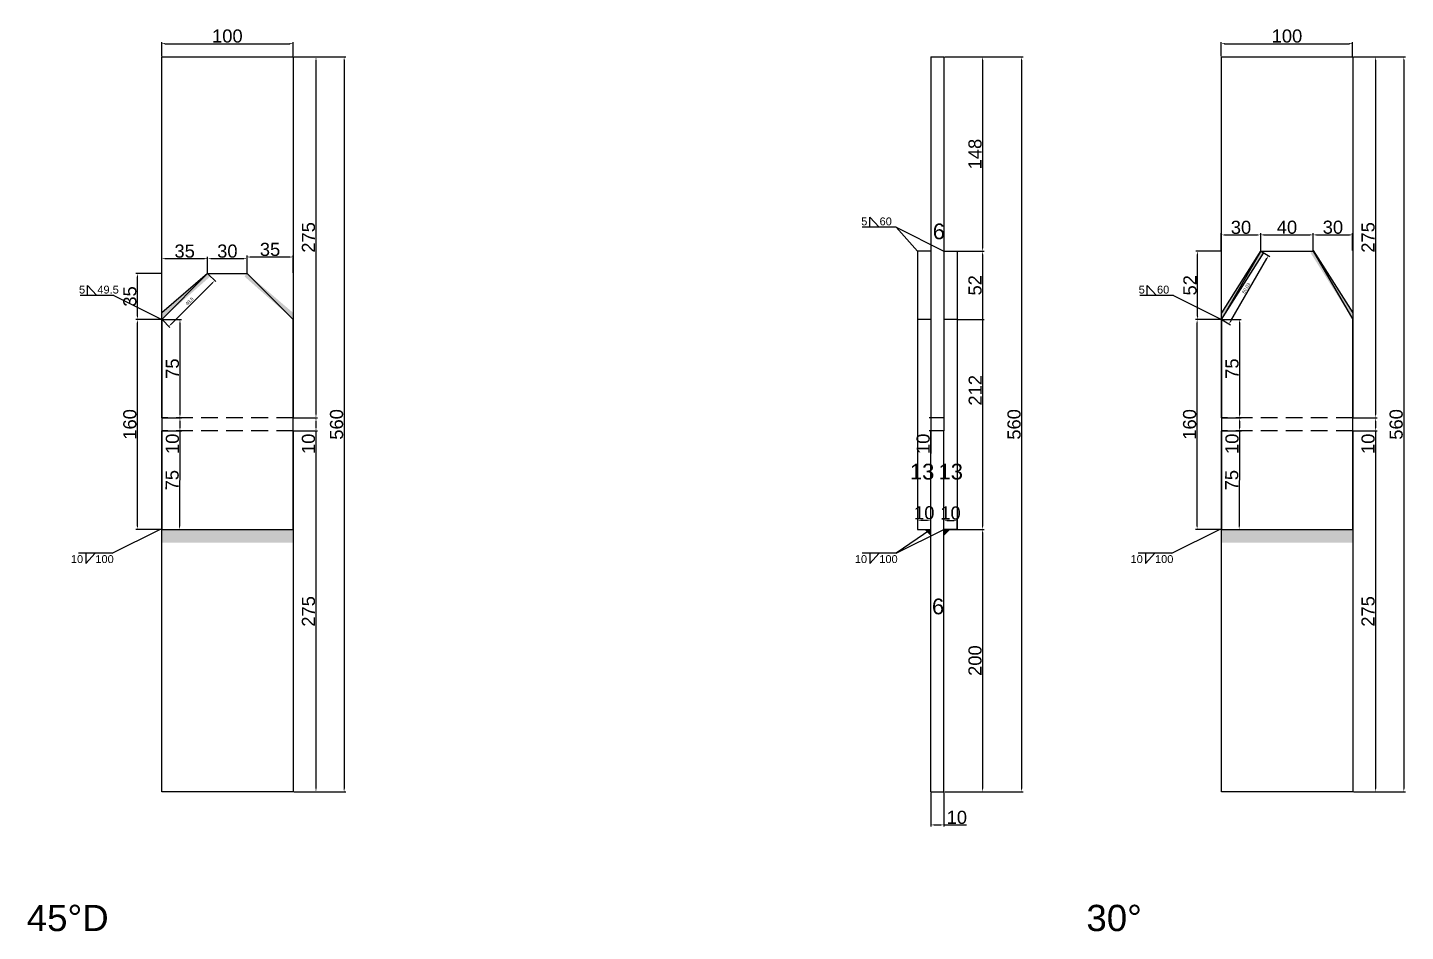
# Model space of a CAD drawing. Header units: millimetres. Extents: x 1455 to 24185, y -7041 to 4772.
# Drawn here: x 6206 to 7256, y -3104 to -2415 of the extents above; entities that cross this region are included whole.
import ezdxf

# ---------------------------------------------------------------- set-up
doc = ezdxf.new("R2010")
doc.units = ezdxf.units.MM
doc.linetypes.add('DASHED', pattern=[19.05, 12.7, -6.35])
for name, color, linetype in [('尺寸标注', 6, 'Continuous'), ('标号', 4, 'Continuous'), ('焊缝', 250, 'Continuous')]:
    doc.layers.add(name, color=color, linetype=linetype)
doc.styles.get("Standard").update_dxf_attribs({"font": 'arial.ttf'})
doc.dimstyles.new('ISO-25', dxfattribs={"dimtxt": 2.5, "dimasz": 2.5, "dimexe": 1.25, "dimexo": 0.625, "dimtad": 1, "dimtxsty": 'Standard', "dimcen": 2.5, "dimadec": 0, "dimazin": 0, "dimtfac": 1, "dimtmove": 0, "dimatfit": 3, "dimfxl": 1, "dimarcsym": 0})
doc.dimstyles.new('ISO-25-JHF', dxfattribs={"dimtxt": 10, "dimasz": 2.5, "dimexe": 1.25, "dimexo": 0.625, "dimtad": 1, "dimtxsty": 'Standard', "dimcen": 2.5, "dimadec": 0, "dimazin": 0, "dimtfac": 1, "dimtmove": 0, "dimatfit": 3, "dimfxl": 1, "dimarcsym": 0})

# ---------------------------------------------------------------- blocks, each defined once
blk = doc.blocks.new('*D384')
at = {"layer": 'Defpoints', "color": 0, "transparency": 16777216}
for p in [(6408.5, -2427.3), (6308.5, -2437.4), (6408.5, -2437.4)]:
    blk.add_point(p, dxfattribs=at)
at = {"layer": '尺寸标注', "color": 0, "lineweight": -2, "transparency": 16777216}
for p, q in [((6308.5, -2436.8), (6308.5, -2426)), ((6311, -2427.3), (6406, -2427.3)), ((6408.5, -2436.8), (6408.5, -2426))]:
    blk.add_line(p, q, dxfattribs=at)
at = {"layer": '尺寸标注', "color": 0, "transparency": 16777216}
for points in [[(6311, -2426.8), (6311, -2427.7), (6308.5, -2427.3)], [(6406, -2426.8), (6406, -2427.7), (6408.5, -2427.3)]]:
    blk.add_solid(points, dxfattribs=at)
at = {"layer": '尺寸标注', "color": 0, "transparency": 16777216, "insert": (6358.5, -2421.5), "char_height": 10, "attachment_point": 5}
blk.add_mtext('100', dxfattribs=at)
blk = doc.blocks.new('*D385')
at = {"layer": 'Defpoints', "color": 0, "transparency": 16777216}
for p in [(6408.5, -2437.4), (6408.5, -2712.4), (6426, -2712.4)]:
    blk.add_point(p, dxfattribs=at)
at = {"layer": '尺寸标注', "color": 0, "lineweight": -2, "transparency": 16777216}
for p, q in [((6409.1, -2437.4), (6427.2, -2437.4)), ((6426, -2439.9), (6426, -2709.9)), ((6409.1, -2712.4), (6427.2, -2712.4))]:
    blk.add_line(p, q, dxfattribs=at)
at = {"layer": '尺寸标注', "color": 0, "transparency": 16777216}
for points in [[(6425.6, -2439.9), (6426.4, -2439.9), (6426, -2437.4)], [(6425.6, -2709.9), (6426.4, -2709.9), (6426, -2712.4)]]:
    blk.add_solid(points, dxfattribs=at)
at = {"layer": '尺寸标注', "color": 0, "transparency": 16777216, "insert": (6420.3, -2574.9), "char_height": 10, "attachment_point": 5, "rotation": 90}
blk.add_mtext('275', dxfattribs=at)
blk = doc.blocks.new('*D386')
at = {"layer": 'Defpoints', "color": 0, "transparency": 16777216}
for p in [(6290.1, -2637.4), (6308.5, -2637.4), (6308.5, -2797.4)]:
    blk.add_point(p, dxfattribs=at)
at = {"layer": '尺寸标注', "color": 0, "lineweight": -2, "transparency": 16777216}
for p, q in [((6307.9, -2637.4), (6288.8, -2637.4)), ((6290.1, -2794.9), (6290.1, -2639.9)), ((6307.9, -2797.4), (6288.8, -2797.4))]:
    blk.add_line(p, q, dxfattribs=at)
at = {"layer": '尺寸标注', "color": 0, "transparency": 16777216}
for points in [[(6289.7, -2639.9), (6290.5, -2639.9), (6290.1, -2637.4)], [(6289.7, -2794.9), (6290.5, -2794.9), (6290.1, -2797.4)]]:
    blk.add_solid(points, dxfattribs=at)
at = {"layer": '尺寸标注', "color": 0, "transparency": 16777216, "insert": (6284.3, -2717.4), "char_height": 10, "attachment_point": 5, "rotation": 90}
blk.add_mtext('160', dxfattribs=at)
blk = doc.blocks.new('*D310')
at = {"layer": 'Defpoints', "color": 0, "transparency": 16777216}
for p in [(6290.1, -2602.4), (6308.5, -2602.4), (6308.5, -2637.4)]:
    blk.add_point(p, dxfattribs=at)
at = {"layer": '尺寸标注', "color": 0, "lineweight": -2, "transparency": 16777216}
for p, q in [((6307.9, -2602.4), (6288.8, -2602.4)), ((6290.1, -2634.9), (6290.1, -2604.9)), ((6307.9, -2637.4), (6288.8, -2637.4))]:
    blk.add_line(p, q, dxfattribs=at)
at = {"layer": '尺寸标注', "color": 0, "transparency": 16777216}
for points in [[(6289.7, -2604.9), (6290.5, -2604.9), (6290.1, -2602.4)], [(6289.7, -2634.9), (6290.5, -2634.9), (6290.1, -2637.4)]]:
    blk.add_solid(points, dxfattribs=at)
at = {"layer": '尺寸标注', "color": 0, "transparency": 16777216, "insert": (6284.3, -2619.9), "char_height": 10, "attachment_point": 5, "rotation": 90}
blk.add_mtext('35', dxfattribs=at)
blk = doc.blocks.new('*D387')
at = {"layer": 'Defpoints', "color": 0, "transparency": 16777216}
for p in [(6343.5, -2591.1), (6308.5, -2602.4), (6343.5, -2602.4)]:
    blk.add_point(p, dxfattribs=at)
at = {"layer": '尺寸标注', "color": 0, "lineweight": -2, "transparency": 16777216}
for p, q in [((6308.5, -2601.8), (6308.5, -2589.8)), ((6311, -2591.1), (6341, -2591.1)), ((6343.5, -2601.8), (6343.5, -2589.8))]:
    blk.add_line(p, q, dxfattribs=at)
at = {"layer": '尺寸标注', "color": 0, "transparency": 16777216}
for points in [[(6311, -2590.7), (6311, -2591.5), (6308.5, -2591.1)], [(6341, -2590.7), (6341, -2591.5), (6343.5, -2591.1)]]:
    blk.add_solid(points, dxfattribs=at)
at = {"layer": '尺寸标注', "color": 0, "transparency": 16777216, "insert": (6326, -2585.4), "char_height": 10, "attachment_point": 5}
blk.add_mtext('35', dxfattribs=at)
blk = doc.blocks.new('*D388')
at = {"layer": 'Defpoints', "color": 0, "transparency": 16777216}
for p in [(6373.5, -2591.1), (6343.5, -2602.4), (6373.5, -2602.4)]:
    blk.add_point(p, dxfattribs=at)
at = {"layer": '尺寸标注', "color": 0, "lineweight": -2, "transparency": 16777216}
for p, q in [((6343.5, -2601.8), (6343.5, -2589.8)), ((6346, -2591.1), (6371, -2591.1)), ((6373.5, -2601.8), (6373.5, -2589.8))]:
    blk.add_line(p, q, dxfattribs=at)
at = {"layer": '尺寸标注', "color": 0, "transparency": 16777216}
for points in [[(6346, -2590.7), (6346, -2591.5), (6343.5, -2591.1)], [(6371, -2590.7), (6371, -2591.5), (6373.5, -2591.1)]]:
    blk.add_solid(points, dxfattribs=at)
at = {"layer": '尺寸标注', "color": 0, "transparency": 16777216, "insert": (6358.5, -2585.4), "char_height": 10, "attachment_point": 5}
blk.add_mtext('30', dxfattribs=at)
blk = doc.blocks.new('*D311')
at = {"layer": 'Defpoints', "color": 0, "transparency": 16777216}
for p in [(6408.5, -2589.8), (6373.5, -2602.4), (6408.5, -2602.4)]:
    blk.add_point(p, dxfattribs=at)
at = {"layer": '尺寸标注', "color": 0, "lineweight": -2, "transparency": 16777216}
for p, q in [((6373.5, -2601.8), (6373.5, -2588.6)), ((6376, -2589.8), (6406, -2589.8)), ((6408.5, -2601.8), (6408.5, -2588.6))]:
    blk.add_line(p, q, dxfattribs=at)
at = {"layer": '尺寸标注', "color": 0, "transparency": 16777216}
for points in [[(6376, -2589.4), (6376, -2590.3), (6373.5, -2589.8)], [(6406, -2589.4), (6406, -2590.3), (6408.5, -2589.8)]]:
    blk.add_solid(points, dxfattribs=at)
at = {"layer": '尺寸标注', "color": 0, "transparency": 16777216, "insert": (6391, -2584.1), "char_height": 10, "attachment_point": 5}
blk.add_mtext('35', dxfattribs=at)
blk = doc.blocks.new('*D389')
at = {"layer": 'Defpoints', "color": 0, "transparency": 16777216}
for p in [(6408.5, -2712.4), (6408.5, -2722.4), (6426, -2722.4)]:
    blk.add_point(p, dxfattribs=at)
at = {"layer": '尺寸标注', "color": 0, "lineweight": -2, "transparency": 16777216}
for p, q in [((6409.1, -2712.4), (6427.2, -2712.4)), ((6426, -2714.9), (6426, -2719.9)), ((6409.1, -2722.4), (6427.2, -2722.4)), ((6426, -2722.4), (6426, -2739.5))]:
    blk.add_line(p, q, dxfattribs=at)
at = {"layer": '尺寸标注', "color": 0, "transparency": 16777216}
for points in [[(6425.6, -2714.9), (6426.4, -2714.9), (6426, -2712.4)], [(6425.6, -2719.9), (6426.4, -2719.9), (6426, -2722.4)]]:
    blk.add_solid(points, dxfattribs=at)
at = {"layer": '尺寸标注', "color": 0, "transparency": 16777216, "insert": (6420.3, -2732.2), "char_height": 10, "attachment_point": 5, "rotation": 90}
blk.add_mtext('10', dxfattribs=at)
blk = doc.blocks.new('*D390')
at = {"layer": 'Defpoints', "color": 0, "transparency": 16777216}
for p in [(6408.5, -2722.4), (6408.5, -2997.4), (6426, -2997.4)]:
    blk.add_point(p, dxfattribs=at)
at = {"layer": '尺寸标注', "color": 0, "lineweight": -2, "transparency": 16777216}
for p, q in [((6409.1, -2722.4), (6427.2, -2722.4)), ((6426, -2724.9), (6426, -2994.9)), ((6409.1, -2997.4), (6427.2, -2997.4))]:
    blk.add_line(p, q, dxfattribs=at)
at = {"layer": '尺寸标注', "color": 0, "transparency": 16777216}
for points in [[(6425.6, -2724.9), (6426.4, -2724.9), (6426, -2722.4)], [(6425.6, -2994.9), (6426.4, -2994.9), (6426, -2997.4)]]:
    blk.add_solid(points, dxfattribs=at)
at = {"layer": '尺寸标注', "color": 0, "transparency": 16777216, "insert": (6420.3, -2859.9), "char_height": 10, "attachment_point": 5, "rotation": 90}
blk.add_mtext('275', dxfattribs=at)
blk = doc.blocks.new('*D312')
at = {"layer": 'Defpoints', "color": 0, "transparency": 16777216}
for p in [(6408.5, -2437.4), (6408.5, -2997.4), (6447.4, -2997.4)]:
    blk.add_point(p, dxfattribs=at)
at = {"layer": '尺寸标注', "color": 0, "lineweight": -2, "transparency": 16777216}
for p, q in [((6409.1, -2437.4), (6448.7, -2437.4)), ((6447.4, -2439.9), (6447.4, -2994.9)), ((6409.1, -2997.4), (6448.7, -2997.4))]:
    blk.add_line(p, q, dxfattribs=at)
at = {"layer": '尺寸标注', "color": 0, "transparency": 16777216}
for points in [[(6447, -2439.9), (6447.9, -2439.9), (6447.4, -2437.4)], [(6447, -2994.9), (6447.9, -2994.9), (6447.4, -2997.4)]]:
    blk.add_solid(points, dxfattribs=at)
at = {"layer": '尺寸标注', "color": 0, "transparency": 16777216, "insert": (6441.7, -2717.4), "char_height": 10, "attachment_point": 5, "rotation": 90}
blk.add_mtext('560', dxfattribs=at)
blk = doc.blocks.new('*D397')
at = {"layer": 'Defpoints', "color": 0, "transparency": 16777216}
for p in [(6308.5, -2637.4), (6308.5, -2712.4), (6322.4, -2712.4)]:
    blk.add_point(p, dxfattribs=at)
at = {"layer": '尺寸标注', "color": 0, "lineweight": -2, "transparency": 16777216}
for p, q in [((6309.1, -2637.4), (6323.7, -2637.4)), ((6322.4, -2639.9), (6322.4, -2709.9)), ((6309.1, -2712.4), (6323.7, -2712.4))]:
    blk.add_line(p, q, dxfattribs=at)
at = {"layer": '尺寸标注', "color": 0, "transparency": 16777216}
for points in [[(6322, -2639.9), (6322.8, -2639.9), (6322.4, -2637.4)], [(6322, -2709.9), (6322.8, -2709.9), (6322.4, -2712.4)]]:
    blk.add_solid(points, dxfattribs=at)
at = {"layer": '尺寸标注', "color": 0, "transparency": 16777216, "insert": (6316.7, -2674.9), "char_height": 10, "attachment_point": 5, "rotation": 90}
blk.add_mtext('75', dxfattribs=at)
blk = doc.blocks.new('*D398')
at = {"layer": 'Defpoints', "color": 0, "transparency": 16777216}
for p in [(6308.5, -2712.4), (6308.5, -2722.4), (6322.4, -2722.4)]:
    blk.add_point(p, dxfattribs=at)
at = {"layer": '尺寸标注', "color": 0, "lineweight": -2, "transparency": 16777216}
for p, q in [((6309.1, -2712.4), (6323.7, -2712.4)), ((6322.4, -2714.9), (6322.4, -2719.9)), ((6309.1, -2722.4), (6323.7, -2722.4)), ((6322.4, -2722.4), (6322.4, -2739.5))]:
    blk.add_line(p, q, dxfattribs=at)
at = {"layer": '尺寸标注', "color": 0, "transparency": 16777216}
for points in [[(6322, -2714.9), (6322.8, -2714.9), (6322.4, -2712.4)], [(6322, -2719.9), (6322.8, -2719.9), (6322.4, -2722.4)]]:
    blk.add_solid(points, dxfattribs=at)
at = {"layer": '尺寸标注', "color": 0, "transparency": 16777216, "insert": (6316.7, -2732.2), "char_height": 10, "attachment_point": 5, "rotation": 90}
blk.add_mtext('10', dxfattribs=at)
blk = doc.blocks.new('*D314')
at = {"layer": 'Defpoints', "color": 0, "transparency": 16777216}
for p in [(6308.5, -2722.4), (6308.1, -2797.4), (6322, -2797.5)]:
    blk.add_point(p, dxfattribs=at)
at = {"layer": '尺寸标注', "color": 0, "lineweight": -2, "transparency": 16777216}
for p, q in [((6309.1, -2722.4), (6323.7, -2722.5)), ((6322.4, -2725), (6322, -2795)), ((6308.8, -2797.4), (6323.3, -2797.5))]:
    blk.add_line(p, q, dxfattribs=at)
at = {"layer": '尺寸标注', "color": 0, "transparency": 16777216}
for points in [[(6322, -2725), (6322.8, -2725), (6322.4, -2722.5)], [(6321.6, -2795), (6322.5, -2795), (6322, -2797.5)]]:
    blk.add_solid(points, dxfattribs=at)
at = {"layer": '尺寸标注', "color": 0, "transparency": 16777216, "insert": (6316.5, -2759.9), "char_height": 10, "attachment_point": 5, "rotation": 89.7211}
blk.add_mtext('75', dxfattribs=at)
blk = doc.blocks.new('*D400')
at = {"layer": 'Defpoints', "color": 0, "transparency": 16777216}
for p in [(7215.4, -2427.3), (7115.4, -2437.4), (7215.4, -2437.4)]:
    blk.add_point(p, dxfattribs=at)
at = {"layer": '尺寸标注', "color": 0, "lineweight": -2, "transparency": 16777216}
for p, q in [((7115.4, -2436.8), (7115.4, -2426)), ((7117.9, -2427.3), (7212.9, -2427.3)), ((7215.4, -2436.8), (7215.4, -2426))]:
    blk.add_line(p, q, dxfattribs=at)
at = {"layer": '尺寸标注', "color": 0, "transparency": 16777216}
for points in [[(7117.9, -2426.8), (7117.9, -2427.7), (7115.4, -2427.3)], [(7212.9, -2426.8), (7212.9, -2427.7), (7215.4, -2427.3)]]:
    blk.add_solid(points, dxfattribs=at)
at = {"layer": '尺寸标注', "color": 0, "transparency": 16777216, "insert": (7165.4, -2421.5), "char_height": 10, "attachment_point": 5}
blk.add_mtext('100', dxfattribs=at)
blk = doc.blocks.new('*D401')
at = {"layer": 'Defpoints', "color": 0, "transparency": 16777216}
for p in [(7215.4, -2437.4), (7215.4, -2712.4), (7232.9, -2712.4)]:
    blk.add_point(p, dxfattribs=at)
at = {"layer": '尺寸标注', "color": 0, "lineweight": -2, "transparency": 16777216}
for p, q in [((7216.1, -2437.4), (7234.2, -2437.4)), ((7232.9, -2439.9), (7232.9, -2709.9)), ((7216.1, -2712.4), (7234.2, -2712.4))]:
    blk.add_line(p, q, dxfattribs=at)
at = {"layer": '尺寸标注', "color": 0, "transparency": 16777216}
for points in [[(7232.5, -2439.9), (7233.3, -2439.9), (7232.9, -2437.4)], [(7232.5, -2709.9), (7233.3, -2709.9), (7232.9, -2712.4)]]:
    blk.add_solid(points, dxfattribs=at)
at = {"layer": '尺寸标注', "color": 0, "transparency": 16777216, "insert": (7227.2, -2574.9), "char_height": 10, "attachment_point": 5, "rotation": 90}
blk.add_mtext('275', dxfattribs=at)
blk = doc.blocks.new('*D315')
at = {"layer": 'Defpoints', "color": 0, "transparency": 16777216}
for p in [(7097, -2637.4), (7115.4, -2637.4), (7115.4, -2797.4)]:
    blk.add_point(p, dxfattribs=at)
at = {"layer": '尺寸标注', "color": 0, "lineweight": -2, "transparency": 16777216}
for p, q in [((7114.8, -2637.4), (7095.8, -2637.4)), ((7097, -2794.9), (7097, -2639.9)), ((7114.8, -2797.4), (7095.8, -2797.4))]:
    blk.add_line(p, q, dxfattribs=at)
at = {"layer": '尺寸标注', "color": 0, "transparency": 16777216}
for points in [[(7096.6, -2639.9), (7097.4, -2639.9), (7097, -2637.4)], [(7096.6, -2794.9), (7097.4, -2794.9), (7097, -2797.4)]]:
    blk.add_solid(points, dxfattribs=at)
at = {"layer": '尺寸标注', "color": 0, "transparency": 16777216, "insert": (7091.3, -2717.4), "char_height": 10, "attachment_point": 5, "rotation": 90}
blk.add_mtext('160', dxfattribs=at)
blk = doc.blocks.new('*D402')
at = {"layer": 'Defpoints', "color": 0, "transparency": 16777216}
for p in [(7215.4, -2712.4), (7215.4, -2722.4), (7232.9, -2722.4)]:
    blk.add_point(p, dxfattribs=at)
at = {"layer": '尺寸标注', "color": 0, "lineweight": -2, "transparency": 16777216}
for p, q in [((7216.1, -2712.4), (7234.2, -2712.4)), ((7232.9, -2714.9), (7232.9, -2719.9)), ((7216.1, -2722.4), (7234.2, -2722.4)), ((7232.9, -2722.4), (7232.9, -2739.5))]:
    blk.add_line(p, q, dxfattribs=at)
at = {"layer": '尺寸标注', "color": 0, "transparency": 16777216}
for points in [[(7232.5, -2714.9), (7233.3, -2714.9), (7232.9, -2712.4)], [(7232.5, -2719.9), (7233.3, -2719.9), (7232.9, -2722.4)]]:
    blk.add_solid(points, dxfattribs=at)
at = {"layer": '尺寸标注', "color": 0, "transparency": 16777216, "insert": (7227.2, -2732.2), "char_height": 10, "attachment_point": 5, "rotation": 90}
blk.add_mtext('10', dxfattribs=at)
blk = doc.blocks.new('*D403')
at = {"layer": 'Defpoints', "color": 0, "transparency": 16777216}
for p in [(7215.4, -2722.4), (7215.4, -2997.4), (7232.9, -2997.4)]:
    blk.add_point(p, dxfattribs=at)
at = {"layer": '尺寸标注', "color": 0, "lineweight": -2, "transparency": 16777216}
for p, q in [((7216.1, -2722.4), (7234.2, -2722.4)), ((7232.9, -2724.9), (7232.9, -2994.9)), ((7216.1, -2997.4), (7234.2, -2997.4))]:
    blk.add_line(p, q, dxfattribs=at)
at = {"layer": '尺寸标注', "color": 0, "transparency": 16777216}
for points in [[(7232.5, -2724.9), (7233.3, -2724.9), (7232.9, -2722.4)], [(7232.5, -2994.9), (7233.3, -2994.9), (7232.9, -2997.4)]]:
    blk.add_solid(points, dxfattribs=at)
at = {"layer": '尺寸标注', "color": 0, "transparency": 16777216, "insert": (7227.2, -2859.9), "char_height": 10, "attachment_point": 5, "rotation": 90}
blk.add_mtext('275', dxfattribs=at)
blk = doc.blocks.new('*D316')
at = {"layer": 'Defpoints', "color": 0, "transparency": 16777216}
for p in [(7215.4, -2437.4), (7215.4, -2997.4), (7254.4, -2997.4)]:
    blk.add_point(p, dxfattribs=at)
at = {"layer": '尺寸标注', "color": 0, "lineweight": -2, "transparency": 16777216}
for p, q in [((7216.1, -2437.4), (7255.6, -2437.4)), ((7254.4, -2439.9), (7254.4, -2994.9)), ((7216.1, -2997.4), (7255.6, -2997.4))]:
    blk.add_line(p, q, dxfattribs=at)
at = {"layer": '尺寸标注', "color": 0, "transparency": 16777216}
for points in [[(7254, -2439.9), (7254.8, -2439.9), (7254.4, -2437.4)], [(7254, -2994.9), (7254.8, -2994.9), (7254.4, -2997.4)]]:
    blk.add_solid(points, dxfattribs=at)
at = {"layer": '尺寸标注', "color": 0, "transparency": 16777216, "insert": (7248.6, -2717.4), "char_height": 10, "attachment_point": 5, "rotation": 90}
blk.add_mtext('560', dxfattribs=at)
blk = doc.blocks.new('*D404')
at = {"layer": 'Defpoints', "color": 0, "transparency": 16777216}
for p in [(6894.2, -2790.5), (6884.2, -2797.4), (6894.2, -2797.4)]:
    blk.add_point(p, dxfattribs=at)
at = {"layer": '尺寸标注', "color": 0, "lineweight": -2, "transparency": 16777216}
for p, q in [((6884.2, -2796.8), (6884.2, -2789.3)), ((6886.7, -2790.5), (6891.7, -2790.5)), ((6894.2, -2796.8), (6894.2, -2789.3))]:
    blk.add_line(p, q, dxfattribs=at)
at = {"layer": '尺寸标注', "color": 0, "transparency": 16777216}
for points in [[(6886.7, -2790.1), (6886.7, -2790.9), (6884.2, -2790.5)], [(6891.7, -2790.1), (6891.7, -2790.9), (6894.2, -2790.5)]]:
    blk.add_solid(points, dxfattribs=at)
at = {"layer": '尺寸标注', "color": 0, "transparency": 16777216, "insert": (6889.2, -2784.8), "char_height": 10, "attachment_point": 5}
blk.add_mtext('10', dxfattribs=at)
blk = doc.blocks.new('*D405')
at = {"layer": 'Defpoints', "color": 0, "transparency": 16777216}
for p in [(6914.2, -2790.7), (6904.2, -2797.4), (6914.2, -2797.4)]:
    blk.add_point(p, dxfattribs=at)
at = {"layer": '尺寸标注', "color": 0, "lineweight": -2, "transparency": 16777216}
for p, q in [((6904.2, -2796.8), (6904.2, -2789.5)), ((6906.7, -2790.7), (6911.7, -2790.7)), ((6914.2, -2796.8), (6914.2, -2789.5))]:
    blk.add_line(p, q, dxfattribs=at)
at = {"layer": '尺寸标注', "color": 0, "transparency": 16777216}
for points in [[(6906.7, -2790.3), (6906.7, -2791.2), (6904.2, -2790.7)], [(6911.7, -2790.3), (6911.7, -2791.2), (6914.2, -2790.7)]]:
    blk.add_solid(points, dxfattribs=at)
at = {"layer": '尺寸标注', "color": 0, "transparency": 16777216, "insert": (6909.2, -2785), "char_height": 10, "attachment_point": 5}
blk.add_mtext('10', dxfattribs=at)
blk = doc.blocks.new('*D406')
at = {"layer": 'Defpoints', "color": 0, "transparency": 16777216}
for p in [(6904.2, -2437.4), (6904.2, -2585.4), (6933.6, -2585.4)]:
    blk.add_point(p, dxfattribs=at)
at = {"layer": '尺寸标注', "color": 0, "lineweight": -2, "transparency": 16777216}
for p, q in [((6904.8, -2437.4), (6934.9, -2437.4)), ((6933.6, -2439.9), (6933.6, -2582.9)), ((6904.8, -2585.4), (6934.9, -2585.4))]:
    blk.add_line(p, q, dxfattribs=at)
at = {"layer": '尺寸标注', "color": 0, "transparency": 16777216}
for points in [[(6933.2, -2439.9), (6934.1, -2439.9), (6933.6, -2437.4)], [(6933.2, -2582.9), (6934.1, -2582.9), (6933.6, -2585.4)]]:
    blk.add_solid(points, dxfattribs=at)
at = {"layer": '尺寸标注', "color": 0, "transparency": 16777216, "insert": (6927.9, -2511.4), "char_height": 10, "attachment_point": 5, "rotation": 90}
blk.add_mtext('148', dxfattribs=at)
blk = doc.blocks.new('*D407')
at = {"layer": 'Defpoints', "color": 0, "transparency": 16777216}
for p in [(6914.2, -2585.4), (6914.2, -2797.4), (6933.6, -2797.4)]:
    blk.add_point(p, dxfattribs=at)
at = {"layer": '尺寸标注', "color": 0, "lineweight": -2, "transparency": 16777216}
for p, q in [((6914.8, -2585.4), (6934.9, -2585.4)), ((6933.6, -2587.9), (6933.6, -2794.9)), ((6914.8, -2797.4), (6934.9, -2797.4))]:
    blk.add_line(p, q, dxfattribs=at)
at = {"layer": '尺寸标注', "color": 0, "transparency": 16777216}
for points in [[(6933.2, -2587.9), (6934.1, -2587.9), (6933.6, -2585.4)], [(6933.2, -2794.9), (6934.1, -2794.9), (6933.6, -2797.4)]]:
    blk.add_solid(points, dxfattribs=at)
at = {"layer": '尺寸标注', "color": 0, "transparency": 16777216, "insert": (6928, -2691.4), "char_height": 10, "attachment_point": 5, "rotation": 90}
blk.add_mtext('212', dxfattribs=at)
blk = doc.blocks.new('*D408')
at = {"layer": 'Defpoints', "color": 0, "transparency": 16777216}
for p in [(6904.2, -2797.4), (6904.2, -2997.4), (6933.6, -2997.4)]:
    blk.add_point(p, dxfattribs=at)
at = {"layer": '尺寸标注', "color": 0, "lineweight": -2, "transparency": 16777216}
for p, q in [((6904.8, -2797.4), (6934.9, -2797.4)), ((6933.6, -2799.9), (6933.6, -2994.9)), ((6904.8, -2997.4), (6934.9, -2997.4))]:
    blk.add_line(p, q, dxfattribs=at)
at = {"layer": '尺寸标注', "color": 0, "transparency": 16777216}
for points in [[(6933.2, -2799.9), (6934.1, -2799.9), (6933.6, -2797.4)], [(6933.2, -2994.9), (6934.1, -2994.9), (6933.6, -2997.4)]]:
    blk.add_solid(points, dxfattribs=at)
at = {"layer": '尺寸标注', "color": 0, "transparency": 16777216, "insert": (6927.9, -2897.4), "char_height": 10, "attachment_point": 5, "rotation": 90}
blk.add_mtext('200', dxfattribs=at)
blk = doc.blocks.new('*D317')
at = {"layer": 'Defpoints', "color": 0, "transparency": 16777216}
for p in [(6904.8, -2437.4), (6904.8, -2997.4), (6963.3, -2997.4)]:
    blk.add_point(p, dxfattribs=at)
at = {"layer": '尺寸标注', "color": 0, "lineweight": -2, "transparency": 16777216}
for p, q in [((6905.4, -2437.4), (6964.6, -2437.4)), ((6963.3, -2439.9), (6963.3, -2994.9)), ((6905.4, -2997.4), (6964.6, -2997.4))]:
    blk.add_line(p, q, dxfattribs=at)
at = {"layer": '尺寸标注', "color": 0, "transparency": 16777216}
for points in [[(6962.9, -2439.9), (6963.7, -2439.9), (6963.3, -2437.4)], [(6962.9, -2994.9), (6963.7, -2994.9), (6963.3, -2997.4)]]:
    blk.add_solid(points, dxfattribs=at)
at = {"layer": '尺寸标注', "color": 0, "transparency": 16777216, "insert": (6957.6, -2717.4), "char_height": 10, "attachment_point": 5, "rotation": 90}
blk.add_mtext('560', dxfattribs=at)
blk = doc.blocks.new('*D409')
at = {"layer": 'Defpoints', "color": 0, "transparency": 16777216}
for p in [(6904.2, -2712.4), (6894.2, -2722.4), (6904.2, -2722.4)]:
    blk.add_point(p, dxfattribs=at)
at = {"layer": '尺寸标注', "color": 0, "lineweight": -2, "transparency": 16777216}
for p, q in [((6903.6, -2712.4), (6892.9, -2712.4)), ((6894.2, -2714.9), (6894.2, -2719.9)), ((6903.6, -2722.4), (6892.9, -2722.4)), ((6894.2, -2722.4), (6894.2, -2739.5))]:
    blk.add_line(p, q, dxfattribs=at)
at = {"layer": '尺寸标注', "color": 0, "transparency": 16777216}
for points in [[(6893.8, -2714.9), (6894.6, -2714.9), (6894.2, -2712.4)], [(6893.8, -2719.9), (6894.6, -2719.9), (6894.2, -2722.4)]]:
    blk.add_solid(points, dxfattribs=at)
at = {"layer": '尺寸标注', "color": 0, "transparency": 16777216, "insert": (6888.4, -2732.2), "char_height": 10, "attachment_point": 5, "rotation": 90}
blk.add_mtext('10', dxfattribs=at)
blk = doc.blocks.new('*D410')
at = {"layer": 'Defpoints', "color": 0, "transparency": 16777216}
for p in [(7115.4, -2637.4), (7115.4, -2712.4), (7129.3, -2712.4)]:
    blk.add_point(p, dxfattribs=at)
at = {"layer": '尺寸标注', "color": 0, "lineweight": -2, "transparency": 16777216}
for p, q in [((7116.1, -2637.4), (7130.6, -2637.4)), ((7129.3, -2639.9), (7129.3, -2709.9)), ((7116.1, -2712.4), (7130.6, -2712.4))]:
    blk.add_line(p, q, dxfattribs=at)
at = {"layer": '尺寸标注', "color": 0, "transparency": 16777216}
for points in [[(7128.9, -2639.9), (7129.8, -2639.9), (7129.3, -2637.4)], [(7128.9, -2709.9), (7129.8, -2709.9), (7129.3, -2712.4)]]:
    blk.add_solid(points, dxfattribs=at)
at = {"layer": '尺寸标注', "color": 0, "transparency": 16777216, "insert": (7123.6, -2674.9), "char_height": 10, "attachment_point": 5, "rotation": 90}
blk.add_mtext('75', dxfattribs=at)
blk = doc.blocks.new('*D411')
at = {"layer": 'Defpoints', "color": 0, "transparency": 16777216}
for p in [(7115.4, -2712.4), (7115.4, -2722.4), (7129.3, -2722.4)]:
    blk.add_point(p, dxfattribs=at)
at = {"layer": '尺寸标注', "color": 0, "lineweight": -2, "transparency": 16777216}
for p, q in [((7116.1, -2712.4), (7130.6, -2712.4)), ((7129.3, -2714.9), (7129.3, -2719.9)), ((7116.1, -2722.4), (7130.6, -2722.4)), ((7129.3, -2722.4), (7129.3, -2739.5))]:
    blk.add_line(p, q, dxfattribs=at)
at = {"layer": '尺寸标注', "color": 0, "transparency": 16777216}
for points in [[(7128.9, -2714.9), (7129.8, -2714.9), (7129.3, -2712.4)], [(7128.9, -2719.9), (7129.8, -2719.9), (7129.3, -2722.4)]]:
    blk.add_solid(points, dxfattribs=at)
at = {"layer": '尺寸标注', "color": 0, "transparency": 16777216, "insert": (7123.6, -2732.2), "char_height": 10, "attachment_point": 5, "rotation": 90}
blk.add_mtext('10', dxfattribs=at)
blk = doc.blocks.new('*D318')
at = {"layer": 'Defpoints', "color": 0, "transparency": 16777216}
for p in [(7115.4, -2722.4), (7115.1, -2797.4), (7129, -2797.5)]:
    blk.add_point(p, dxfattribs=at)
at = {"layer": '尺寸标注', "color": 0, "lineweight": -2, "transparency": 16777216}
for p, q in [((7116.1, -2722.4), (7130.6, -2722.5)), ((7129.3, -2725), (7129, -2795)), ((7115.7, -2797.4), (7130.2, -2797.5))]:
    blk.add_line(p, q, dxfattribs=at)
at = {"layer": '尺寸标注', "color": 0, "transparency": 16777216}
for points in [[(7128.9, -2725), (7129.7, -2725), (7129.3, -2722.5)], [(7128.6, -2795), (7129.4, -2795), (7129, -2797.5)]]:
    blk.add_solid(points, dxfattribs=at)
at = {"layer": '尺寸标注', "color": 0, "transparency": 16777216, "insert": (7123.4, -2759.9), "char_height": 10, "attachment_point": 5, "rotation": 89.7211}
blk.add_mtext('75', dxfattribs=at)
blk = doc.blocks.new('*D412')
at = {"layer": 'Defpoints', "color": 0, "transparency": 16777216}
for p in [(6914.2, -2585.4), (6914.2, -2637.4), (6933.6, -2637.4)]:
    blk.add_point(p, dxfattribs=at)
at = {"layer": '尺寸标注', "color": 0, "lineweight": -2, "transparency": 16777216}
for p, q in [((6914.8, -2585.4), (6934.9, -2585.4)), ((6933.6, -2587.9), (6933.6, -2634.9)), ((6914.8, -2637.4), (6934.9, -2637.4))]:
    blk.add_line(p, q, dxfattribs=at)
at = {"layer": '尺寸标注', "color": 0, "transparency": 16777216}
for points in [[(6933.2, -2587.9), (6934.1, -2587.9), (6933.6, -2585.4)], [(6933.2, -2634.9), (6934.1, -2634.9), (6933.6, -2637.4)]]:
    blk.add_solid(points, dxfattribs=at)
at = {"layer": '尺寸标注', "color": 0, "transparency": 16777216, "insert": (6927.9, -2611.4), "char_height": 10, "attachment_point": 5, "rotation": 90}
blk.add_mtext('52', dxfattribs=at)
blk = doc.blocks.new('*D319')
at = {"layer": 'Defpoints', "color": 0, "transparency": 16777216}
for p in [(7097.4, -2585.4), (7115.4, -2585.4), (7115.4, -2637.4)]:
    blk.add_point(p, dxfattribs=at)
at = {"layer": '尺寸标注', "color": 0, "lineweight": -2, "transparency": 16777216}
for p, q in [((7114.8, -2585.4), (7096.1, -2585.4)), ((7097.4, -2634.9), (7097.4, -2587.9)), ((7114.8, -2637.4), (7096.1, -2637.4))]:
    blk.add_line(p, q, dxfattribs=at)
at = {"layer": '尺寸标注', "color": 0, "transparency": 16777216}
for points in [[(7096.9, -2587.9), (7097.8, -2587.9), (7097.4, -2585.4)], [(7096.9, -2634.9), (7097.8, -2634.9), (7097.4, -2637.4)]]:
    blk.add_solid(points, dxfattribs=at)
at = {"layer": '尺寸标注', "color": 0, "transparency": 16777216, "insert": (7091.6, -2611.4), "char_height": 10, "attachment_point": 5, "rotation": 90}
blk.add_mtext('52', dxfattribs=at)
blk = doc.blocks.new('*D413')
at = {"layer": 'Defpoints', "color": 0, "transparency": 16777216}
for p in [(7145.4, -2573), (7115.4, -2585.4), (7145.4, -2585.4)]:
    blk.add_point(p, dxfattribs=at)
at = {"layer": '尺寸标注', "color": 0, "lineweight": -2, "transparency": 16777216}
for p, q in [((7115.4, -2584.8), (7115.4, -2571.7)), ((7117.9, -2573), (7142.9, -2573)), ((7145.4, -2584.8), (7145.4, -2571.7))]:
    blk.add_line(p, q, dxfattribs=at)
at = {"layer": '尺寸标注', "color": 0, "transparency": 16777216}
for points in [[(7117.9, -2572.6), (7117.9, -2573.4), (7115.4, -2573)], [(7142.9, -2572.6), (7142.9, -2573.4), (7145.4, -2573)]]:
    blk.add_solid(points, dxfattribs=at)
at = {"layer": '尺寸标注', "color": 0, "transparency": 16777216, "insert": (7130.4, -2567.3), "char_height": 10, "attachment_point": 5}
blk.add_mtext('30', dxfattribs=at)
blk = doc.blocks.new('*D414')
at = {"layer": 'Defpoints', "color": 0, "transparency": 16777216}
for p in [(7185.4, -2573), (7145.4, -2585.4), (7185.4, -2585.4)]:
    blk.add_point(p, dxfattribs=at)
at = {"layer": '尺寸标注', "color": 0, "lineweight": -2, "transparency": 16777216}
for p, q in [((7145.4, -2584.8), (7145.4, -2571.7)), ((7147.9, -2573), (7182.9, -2573)), ((7185.4, -2584.8), (7185.4, -2571.7))]:
    blk.add_line(p, q, dxfattribs=at)
at = {"layer": '尺寸标注', "color": 0, "transparency": 16777216}
for points in [[(7147.9, -2572.5), (7147.9, -2573.4), (7145.4, -2573)], [(7182.9, -2572.5), (7182.9, -2573.4), (7185.4, -2573)]]:
    blk.add_solid(points, dxfattribs=at)
at = {"layer": '尺寸标注', "color": 0, "transparency": 16777216, "insert": (7165.4, -2567.2), "char_height": 10, "attachment_point": 5}
blk.add_mtext('40', dxfattribs=at)
blk = doc.blocks.new('*D320')
at = {"layer": 'Defpoints', "color": 0, "transparency": 16777216}
for p in [(7215.4, -2573), (7185.4, -2585.4), (7215.4, -2585.4)]:
    blk.add_point(p, dxfattribs=at)
at = {"layer": '尺寸标注', "color": 0, "lineweight": -2, "transparency": 16777216}
for p, q in [((7185.4, -2584.8), (7185.4, -2571.7)), ((7187.9, -2573), (7212.9, -2573)), ((7215.4, -2584.8), (7215.4, -2571.7))]:
    blk.add_line(p, q, dxfattribs=at)
at = {"layer": '尺寸标注', "color": 0, "transparency": 16777216}
for points in [[(7187.9, -2572.5), (7187.9, -2573.4), (7185.4, -2573)], [(7212.9, -2572.5), (7212.9, -2573.4), (7215.4, -2573)]]:
    blk.add_solid(points, dxfattribs=at)
at = {"layer": '尺寸标注', "color": 0, "transparency": 16777216, "insert": (7200.4, -2567.2), "char_height": 10, "attachment_point": 5}
blk.add_mtext('30', dxfattribs=at)
blk = doc.blocks.new('*D445')
at = {"layer": 'Defpoints', "color": 0, "transparency": 16777216}
for p in [(6894.2, -2997.4), (6904.2, -2997.4), (6904.2, -3022.6)]:
    blk.add_point(p, dxfattribs=at)
at = {"layer": '尺寸标注', "color": 0, "lineweight": -2, "transparency": 16777216}
for p, q in [((6894.2, -2998), (6894.2, -3023.9)), ((6904.2, -2998), (6904.2, -3023.9)), ((6896.7, -3022.6), (6901.7, -3022.6)), ((6904.2, -3022.6), (6921.3, -3022.6))]:
    blk.add_line(p, q, dxfattribs=at)
at = {"layer": '尺寸标注', "color": 0, "transparency": 16777216}
for points in [[(6896.7, -3022.2), (6896.7, -3023), (6894.2, -3022.6)], [(6901.7, -3022.2), (6901.7, -3023), (6904.2, -3022.6)]]:
    blk.add_solid(points, dxfattribs=at)
at = {"layer": '尺寸标注', "color": 0, "transparency": 16777216, "insert": (6914, -3016.9), "char_height": 10, "attachment_point": 5}
blk.add_mtext('10', dxfattribs=at)
blk = doc.blocks.new('*D448')
at = {"layer": 'Defpoints', "color": 0, "transparency": 16777216}
for p in [(6343.5, -2602.4), (6348.9, -2607.8), (6308.5, -2637.4)]:
    blk.add_point(p, dxfattribs=at)
at = {"layer": '尺寸标注', "color": 0, "lineweight": -2, "transparency": 16777216}
for p, q in [((6315.6, -2641), (6347.1, -2609.5)), ((6344, -2602.8), (6349.8, -2608.6)), ((6309, -2637.8), (6314.8, -2643.6))]:
    blk.add_line(p, q, dxfattribs=at)
at = {"layer": '尺寸标注', "color": 0, "transparency": 16777216}
for points in [[(6346.8, -2609.2), (6347.4, -2609.8), (6348.9, -2607.8)], [(6315.3, -2640.7), (6315.9, -2641.3), (6313.9, -2642.8)]]:
    blk.add_solid(points, dxfattribs=at)
at = {"layer": '尺寸标注', "color": 0, "transparency": 16777216, "insert": (6329.9, -2623.8), "char_height": 2.5, "attachment_point": 5, "rotation": 45}
blk.add_mtext('49,5', dxfattribs=at)
blk = doc.blocks.new('*D449')
at = {"layer": 'Defpoints', "color": 0, "transparency": 16777216}
for p in [(7145.4, -2585.4), (7151.3, -2588.8), (7115.4, -2637.4)]:
    blk.add_point(p, dxfattribs=at)
at = {"layer": '尺寸标注', "color": 0, "lineweight": -2, "transparency": 16777216}
for p, q in [((7122.6, -2638.6), (7150.1, -2591)), ((7146, -2585.7), (7152.4, -2589.4)), ((7116, -2637.7), (7122.4, -2641.4))]:
    blk.add_line(p, q, dxfattribs=at)
at = {"layer": '尺寸标注', "color": 0, "transparency": 16777216}
for points in [[(7149.7, -2590.8), (7150.5, -2591.2), (7151.3, -2588.8)], [(7122.2, -2638.4), (7123, -2638.9), (7121.3, -2640.8)]]:
    blk.add_solid(points, dxfattribs=at)
at = {"layer": '尺寸标注', "color": 0, "transparency": 16777216, "insert": (7134.5, -2613.7), "char_height": 2.5, "attachment_point": 5, "rotation": 60.0184}
blk.add_mtext('60,03', dxfattribs=at)

msp = doc.modelspace()

# ---------------------------------------------------------------- hatches: boundary and pattern name
at = {"layer": '焊缝'}
h = msp.add_hatch(color=250, dxfattribs=at)
h.dxf.hatch_style = 1
h.paths.add_polyline_path([(7115.444, -2632.302), (7115.444, -2637.404), (7147.561, -2586.903), (7145.444, -2584.779)])
h = msp.add_hatch(color=250, dxfattribs=at)
h.dxf.hatch_style = 1
h.paths.add_polyline_path([(7215.444, -2632.302), (7215.444, -2637.404), (7183.288, -2586.534), (7185.444, -2584.779)])
h = msp.add_hatch(color=250, dxfattribs=at)
h.dxf.hatch_style = 1
h.paths.add_polyline_path([(6308.51, -2632.303), (6308.51, -2637.405), (6345.527, -2604.618), (6343.51, -2602.365)])
h = msp.add_hatch(color=250, dxfattribs=at)
h.dxf.hatch_style = 1
h.paths.add_polyline_path([(6408.51, -2632.303), (6408.51, -2637.405), (6371.493, -2604.618), (6373.51, -2602.365)])
h = msp.add_hatch(color=250, dxfattribs=at)
h.dxf.hatch_style = 1
h.paths.add_polyline_path([(6308.51, -2807.404), (6308.51, -2797.404), (6408.51, -2797.404), (6408.51, -2807.404)])
h = msp.add_hatch(color=250, dxfattribs=at)
h.dxf.hatch_style = 1
h.paths.add_polyline_path([(6894.176, -2802.404), (6889.176, -2797.404), (6894.176, -2797.404)])
h = msp.add_hatch(color=250, dxfattribs=at)
h.dxf.hatch_style = 1
h.paths.add_polyline_path([(6904.176, -2802.404), (6909.176, -2797.404), (6904.176, -2797.404)])
h = msp.add_hatch(color=250, dxfattribs=at)
h.dxf.hatch_style = 1
h.paths.add_polyline_path([(7115.444, -2807.404), (7115.444, -2797.404), (7215.444, -2797.404), (7215.444, -2807.404)])

# ---------------------------------------------------------------- linework, layer by layer
for p, q in [((6308.51, -2437.404), (6408.51, -2437.404)), ((6308.51, -2712.404), (6308.51, -2437.404)), ((6408.51, -2437.404), (6408.51, -2712.404)), ((6894.176, -2437.404), (6904.176, -2437.404)), ((6894.176, -2437.404), (6894.176, -2712.404)), ((6904.176, -2437.404), (6904.176, -2712.404)), ((7115.444, -2437.404), (7215.444, -2437.404)), ((7115.444, -2712.404), (7115.444, -2437.404)), ((7215.444, -2437.404), (7215.444, -2712.404)), ((6894.176, -2585.404), (6884.176, -2585.404)), ((6884.176, -2585.404), (6884.176, -2797.404)), ((6904.176, -2585.404), (6914.176, -2585.404)), ((6914.176, -2585.404), (6914.176, -2797.404)), ((7145.444, -2585.404), (7115.444, -2637.404)), ((7145.444, -2585.404), (7185.444, -2585.404)), ((7185.444, -2585.404), (7215.444, -2637.404)), ((6343.51, -2602.404), (6308.51, -2637.404)), ((6343.51, -2602.404), (6373.51, -2602.404)), ((6373.51, -2602.404), (6408.51, -2637.404)), ((6308.51, -2637.404), (6308.51, -2797.404)), ((6408.51, -2797.404), (6408.51, -2637.404)), ((6894.176, -2637.404), (6884.176, -2637.404)), ((6914.176, -2637.404), (6904.176, -2637.404)), ((7115.444, -2637.404), (7115.444, -2797.404)), ((7215.444, -2797.404), (7215.444, -2637.404)), ((6904.176, -2712.404), (6894.176, -2712.404)), ((6894.176, -2712.404), (6894.176, -2722.404)), ((6904.176, -2712.404), (6904.176, -2722.404)), ((6308.51, -2997.404), (6308.51, -2722.404)), ((6408.51, -2722.404), (6408.51, -2997.404)), ((6904.176, -2722.404), (6894.176, -2722.404)), ((6894.176, -2997.404), (6894.176, -2722.404)), ((6904.176, -2997.404), (6904.176, -2722.404)), ((7115.444, -2997.404), (7115.444, -2722.404)), ((7215.444, -2722.404), (7215.444, -2997.404)), ((6308.51, -2797.404), (6408.51, -2797.404)), ((6884.176, -2797.404), (6894.176, -2797.404)), ((6914.176, -2797.404), (6904.176, -2797.404)), ((7115.444, -2797.404), (7215.444, -2797.404)), ((6408.51, -2997.404), (6308.51, -2997.404)), ((6894.176, -2997.404), (6904.176, -2997.404)), ((7215.444, -2997.404), (7115.444, -2997.404))]:
    msp.add_line(p, q)
at = {"linetype": 'DASHED'}
for p, q in [((6408.51, -2712.404), (6308.51, -2712.404)), ((7215.444, -2712.404), (7115.444, -2712.404)), ((6408.51, -2722.404), (6308.51, -2722.404)), ((7215.444, -2722.404), (7115.444, -2722.404))]:
    msp.add_line(p, q, dxfattribs=at)
at = {"layer": '尺寸标注'}
for p, q in [((6847.672, -2567.214), (6847.672, -2559.45)), ((6847.672, -2559.45), (6854.904, -2567.214)), ((6867.785, -2567.214), (6842.022, -2567.214)), ((6884.176, -2585.404), (6867.785, -2567.214)), ((6867.785, -2567.214), (6904.176, -2585.404)), ((6252.006, -2619.214), (6252.006, -2611.45)), ((6252.006, -2611.45), (6259.237, -2619.214)), ((7058.939, -2619.214), (7058.939, -2611.45)), ((7058.939, -2611.45), (7066.171, -2619.214)), ((6272.119, -2619.214), (6246.356, -2619.214)), ((6272.119, -2619.214), (6308.51, -2637.404)), ((7079.053, -2619.214), (7053.29, -2619.214)), ((7079.053, -2619.214), (7115.444, -2637.404)), ((6270.805, -2815.594), (6307.196, -2797.404)), ((6894.176, -2797.404), (6867.785, -2815.594)), ((6867.785, -2815.594), (6904.176, -2797.404)), ((7077.739, -2815.594), (7114.13, -2797.404)), ((6270.805, -2815.594), (6245.042, -2815.594)), ((6250.692, -2815.594), (6250.692, -2823.358)), ((6250.692, -2823.358), (6257.924, -2815.594)), ((6867.785, -2815.594), (6842.022, -2815.594)), ((6847.672, -2815.594), (6847.672, -2823.358)), ((6847.672, -2823.358), (6854.904, -2815.594)), ((7077.739, -2815.594), (7051.976, -2815.594)), ((7057.626, -2815.594), (7057.626, -2823.358)), ((7057.626, -2823.358), (7064.857, -2815.594))]:
    msp.add_line(p, q, dxfattribs=at)
at = {"layer": '焊缝'}
for p, q in [((7145.444, -2584.779), (7115.439, -2632.302)), ((7115.444, -2637.404), (7147.561, -2586.903)), ((7185.444, -2584.779), (7215.449, -2632.302)), ((6343.51, -2602.365), (6308.505, -2632.303)), ((6308.51, -2797.404), (6408.51, -2797.404)), ((7115.444, -2797.404), (7215.444, -2797.404))]:
    msp.add_line(p, q, dxfattribs=at)

# ---------------------------------------------------------------- texts
at = {"char_height": 20, "attachment_point": 1}
for s, insert in [('45°D ', (6205.718, -3083.51)), ('30° ', (7012.652, -3083.51))]:
    msp.add_mtext_dynamic_manual_height_columns(s, width=70.10425, gutter_width=12.5, heights=[0], dxfattribs=dict(at, insert=insert))
at = {"layer": '尺寸标注', "char_height": 6}
for s, insert, attachment_point in [('5    60', (6841.202, -2559.697), 1), ('5    49.5', (6245.536, -2611.697), 1), ('5    60', (7052.47, -2611.697), 1), ('\\pt0;10    100', (6239.35, -2823.111), 7), ('\\pt0;10    100', (6836.33, -2823.111), 7), ('\\pt0;10    100', (7046.284, -2823.111), 7)]:
    msp.add_mtext_dynamic_manual_height_columns(s, width=68.30832, gutter_width=12.5, heights=[0], dxfattribs=dict(at, insert=insert, attachment_point=attachment_point))
at = {"layer": '标号', "char_height": 12, "attachment_point": 7}
for s, insert in [('6 ', (6895.664, -2576.496)), ('13 ', (6878.255, -2759.544)), ('13 ', (6900.055, -2759.544)), ('6 ', (6895.062, -2862.288))]:
    msp.add_mtext_dynamic_manual_height_columns(s, width=70.10425, gutter_width=12.5, heights=[0], dxfattribs=dict(at, insert=insert))

# ---------------------------------------------------------------- dimensions: what is measured, and where the dimension line sits
at = {"layer": '尺寸标注'}
for p1, p2, distance, dimstyle, picture, middle in [((6308.51, -2437.404), (6408.51, -2437.404), 10.138, 'ISO-25-JHF', '*D384', (6358.51, -2421.536)), ((7115.444, -2437.404), (7215.444, -2437.404), 10.138, 'ISO-25-JHF', '*D400', (7165.444, -2421.536)), ((6408.51, -2437.404), (6408.51, -2712.404), 17.478, 'ISO-25-JHF', '*D385', (6420.258, -2574.904)), ((6408.51, -2437.404), (6408.51, -2997.404), 38.931, 'ISO-25-JHF', '*D312', (6441.71, -2717.404)), ((6904.176, -2437.404), (6904.176, -2585.404), 29.467, 'ISO-25-JHF', '*D406', (6927.913, -2511.404)), ((7215.444, -2437.404), (7215.444, -2712.404), 17.478, 'ISO-25-JHF', '*D401', (7227.191, -2574.904)), ((7215.444, -2437.404), (7215.444, -2997.404), 38.931, 'ISO-25-JHF', '*D316', (7248.644, -2717.404)), ((7115.444, -2585.404), (7145.444, -2585.404), 12.406, 'ISO-25-JHF', '*D413', (7130.444, -2567.264)), ((7145.444, -2585.404), (7185.444, -2585.404), 12.44, 'ISO-25-JHF', '*D414', (7165.444, -2567.234)), ((7185.444, -2585.404), (7215.444, -2585.404), 12.44, 'ISO-25-JHF', '*D320', (7200.444, -2567.23)), ((6308.51, -2602.404), (6343.51, -2602.404), 11.32, 'ISO-25-JHF', '*D387', (6326.01, -2585.35)), ((6343.51, -2602.404), (6373.51, -2602.404), 11.32, 'ISO-25-JHF', '*D388', (6358.51, -2585.35)), ((6373.51, -2602.404), (6408.51, -2602.404), 12.57, 'ISO-25-JHF', '*D311', (6391.01, -2584.1)), ((6914.176, -2585.404), (6914.176, -2797.404), 19.467, 'ISO-25-JHF', '*D407', (6927.998, -2691.404)), ((6914.176, -2585.404), (6914.176, -2637.404), 19.467, 'ISO-25-JHF', '*D412', (6927.913, -2611.404)), ((7115.444, -2637.404), (7115.444, -2585.404), 18.088, 'ISO-25-JHF', '*D319', (7091.625, -2611.404)), ((7115.444, -2637.404), (7145.444, -2585.404), -6.812, 'ISO-25', '*D449', (7134.502, -2613.745)), ((6308.51, -2637.404), (6308.51, -2602.404), 18.44, 'ISO-25-JHF', '*D310', (6284.336, -2619.904)), ((6308.51, -2637.404), (6343.51, -2602.404), -7.58, 'ISO-25', '*D448', (6329.866, -2623.76)), ((6308.51, -2797.404), (6308.51, -2637.404), 18.44, 'ISO-25-JHF', '*D386', (6284.339, -2717.404)), ((6308.51, -2637.404), (6308.51, -2712.404), 13.891, 'ISO-25-JHF', '*D397', (6316.691, -2674.904)), ((7115.444, -2797.404), (7115.444, -2637.404), 18.44, 'ISO-25-JHF', '*D315', (7091.273, -2717.404)), ((7115.444, -2637.404), (7115.444, -2712.404), 13.891, 'ISO-25-JHF', '*D410', (7123.624, -2674.904)), ((6308.51, -2712.404), (6308.51, -2722.404), 13.891, 'ISO-25-JHF', '*D398', (6316.67, -2732.204)), ((6408.51, -2712.404), (6408.51, -2722.404), 17.478, 'ISO-25-JHF', '*D389', (6420.258, -2732.204)), ((6904.176, -2712.404), (6904.176, -2722.404), -10, 'ISO-25-JHF', '*D409', (6888.446, -2732.204)), ((7115.444, -2712.404), (7115.444, -2722.404), 13.891, 'ISO-25-JHF', '*D411', (7123.604, -2732.204)), ((7215.444, -2712.404), (7215.444, -2722.404), 17.478, 'ISO-25-JHF', '*D402', (7227.191, -2732.204)), ((6308.51, -2722.404), (6308.145, -2797.404), 13.891, 'ISO-25-JHF', '*D314', (6316.508, -2759.944)), ((6408.51, -2722.404), (6408.51, -2997.404), 17.478, 'ISO-25-JHF', '*D390', (6420.258, -2859.904)), ((7115.444, -2722.404), (7115.079, -2797.404), 13.891, 'ISO-25-JHF', '*D318', (7123.442, -2759.944)), ((7215.444, -2722.404), (7215.444, -2997.404), 17.478, 'ISO-25-JHF', '*D403', (7227.191, -2859.904)), ((6904.176, -2797.404), (6904.176, -2997.404), 29.467, 'ISO-25-JHF', '*D408', (6927.913, -2897.404))]:
    dim = msp.add_aligned_dim(p1=p1, p2=p2, distance=distance, dimstyle=dimstyle, dxfattribs=at)
    dim.commit()
    dim.dimension.update_dxf_attribs({"geometry": picture, "text_midpoint": middle})
for base, p1, p2, angle, picture, middle in [((6963.315, -2997.404), (6904.801, -2437.404), (6904.801, -2997.404), 270, '*D317', (6963.315, -2717.404)), ((6894.176, -2790.521), (6884.176, -2797.404), (6894.176, -2797.404), 0, '*D404', (6889.176, -2790.521)), ((6914.176, -2790.735), (6904.176, -2797.404), (6914.176, -2797.404), 0, '*D405', (6909.176, -2790.735)), ((6904.176, -3022.602), (6894.176, -2997.404), (6904.176, -2997.404), 0, '*D445', (6913.976, -3022.602))]:
    dim = msp.add_linear_dim(base=base, p1=p1, p2=p2, angle=angle, dimstyle='ISO-25-JHF', dxfattribs=at)
    dim.commit()
    dim.dimension.update_dxf_attribs({"geometry": picture, "text_midpoint": middle, "dimtype": 161})

doc.saveas('drawing.dxf')
